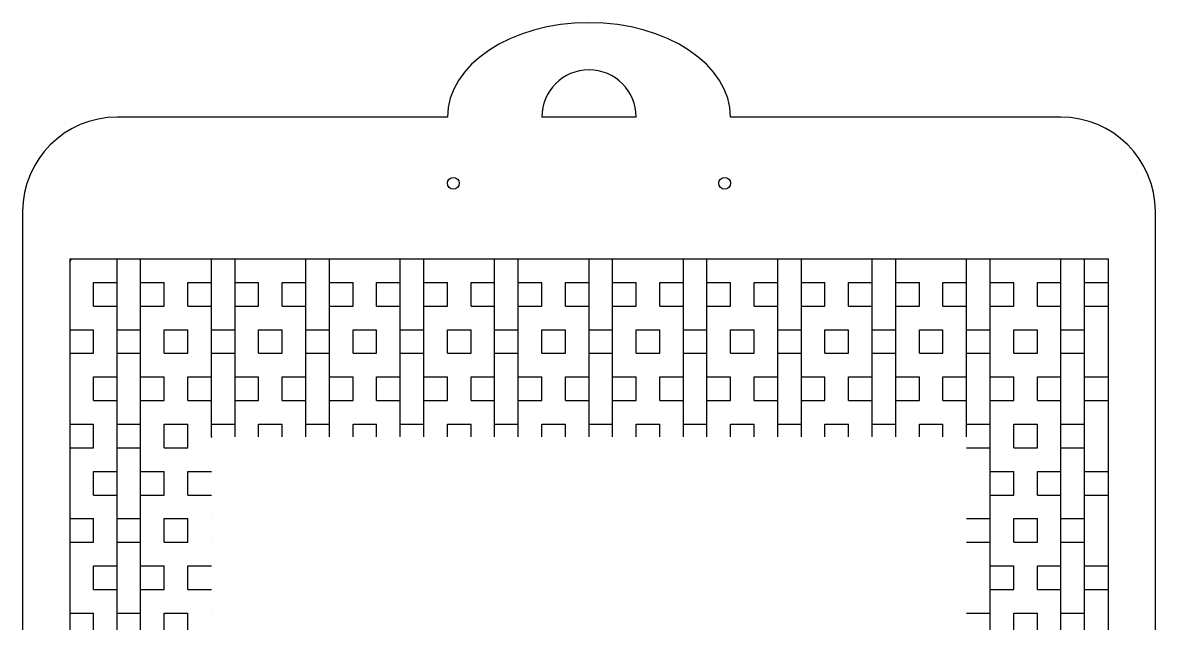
# Model space of a CAD drawing. Header units: inches. Extents: x 0 to 12, y 0 to 19.
# Drawn here: x 0 to 12, y 12.64 to 19 of the extents above; entities that cross this region are included whole.
import ezdxf

# ---------------------------------------------------------------- set-up
doc = ezdxf.new("R2010")
doc.units = ezdxf.units.IN
doc.header["$MEASUREMENT"] = 0
doc.layers.add('cut', color=5, linetype='Continuous')
doc.layers.add('engrave', color=1, linetype='Continuous')

msp = doc.modelspace()

# ---------------------------------------------------------------- linework, layer by layer
at = {"layer": 'cut'}
for p, q in [((4.5, 18), (1, 18)), ((6.5, 18), (5.5, 18)), ((11, 18), (7.5, 18)), ((0, 17), (0, 1)), ((12, 1), (12, 17))]:
    msp.add_line(p, q, dxfattribs=at)
for centre in [(4.563, 17.3), (7.437, 17.3)]:
    msp.add_circle(centre, 0.0625, dxfattribs=at)
for centre, radius, start, end in [((6, 18), 0.5, 0, 180), ((1, 17), 1, 90, 180), ((11, 17), 1, 0, 90)]:
    msp.add_arc(centre, radius, start, end, dxfattribs=at)
msp.add_ellipse((6, 18), major_axis=(-1.5, 0), ratio=0.666667, start_param=3.141593, end_param=6.283185, dxfattribs=at)
at = {"layer": 'engrave', "linetype": 'Continuous'}
msp.add_line((0.5, 16.47), (0.517, 16.5), dxfattribs=at)
at = {"layer": 'engrave'}
for p, q in [((0.5, 16.5), (0.5, 1)), ((0.5, 16.5), (11.5, 16.5)), ((1, 0.5), (1, 16.5)), ((1.25, 0.5), (1.25, 16.5)), ((2, 14.617), (2, 16.5)), ((2.25, 14.617), (2.25, 16.5)), ((3, 14.617), (3, 16.5)), ((3.25, 14.617), (3.25, 16.5)), ((4, 14.617), (4, 16.5)), ((4.25, 14.617), (4.25, 16.5)), ((5, 14.617), (5, 16.5)), ((5.25, 14.617), (5.25, 16.5)), ((6, 14.617), (6, 16.5)), ((6.25, 14.617), (6.25, 16.5)), ((7, 14.617), (7, 16.5)), ((7.25, 14.617), (7.25, 16.5)), ((8, 14.617), (8, 16.5)), ((8.25, 14.617), (8.25, 16.5)), ((9, 14.617), (9, 16.5)), ((9.25, 14.617), (9.25, 16.5)), ((10, 14.617), (10, 16.5)), ((10.25, 0.5), (10.25, 16.5)), ((11, 0.5), (11, 16.5)), ((11.25, 0.75), (11.25, 16.5)), ((11.5, 16.5), (11.5, 1)), ((0.75, 16.25), (1, 16.25)), ((0.75, 16), (0.75, 16.25)), ((1.25, 16.25), (1.5, 16.25)), ((1.5, 16), (1.5, 16.25)), ((1.75, 16.25), (2, 16.25)), ((1.75, 16), (1.75, 16.25)), ((2.25, 16.25), (2.5, 16.25)), ((2.5, 16), (2.5, 16.25)), ((2.75, 16.25), (3, 16.25)), ((2.75, 16), (2.75, 16.25)), ((3.25, 16.25), (3.5, 16.25)), ((3.5, 16), (3.5, 16.25)), ((3.75, 16.25), (4, 16.25)), ((3.75, 16), (3.75, 16.25)), ((4.25, 16.25), (4.5, 16.25)), ((4.5, 16), (4.5, 16.25)), ((4.75, 16.25), (5, 16.25)), ((4.75, 16), (4.75, 16.25)), ((5.25, 16.25), (5.5, 16.25)), ((5.5, 16), (5.5, 16.25)), ((5.75, 16.25), (6, 16.25)), ((5.75, 16), (5.75, 16.25)), ((6.25, 16.25), (6.5, 16.25)), ((6.5, 16), (6.5, 16.25)), ((6.75, 16.25), (7, 16.25)), ((6.75, 16), (6.75, 16.25)), ((7.25, 16.25), (7.5, 16.25)), ((7.5, 16), (7.5, 16.25)), ((7.75, 16.25), (8, 16.25)), ((7.75, 16), (7.75, 16.25)), ((8.25, 16.25), (8.5, 16.25)), ((8.5, 16), (8.5, 16.25)), ((8.75, 16.25), (9, 16.25)), ((8.75, 16), (8.75, 16.25)), ((9.25, 16.25), (9.5, 16.25)), ((9.5, 16), (9.5, 16.25)), ((9.75, 16.25), (10, 16.25)), ((9.75, 16), (9.75, 16.25)), ((10.25, 16.25), (10.5, 16.25)), ((10.5, 16), (10.5, 16.25)), ((10.75, 16.25), (11, 16.25)), ((10.75, 16), (10.75, 16.25)), ((11.25, 16.25), (11.5, 16.25)), ((0.75, 16), (1, 16)), ((1.25, 16), (1.5, 16)), ((1.75, 16), (2, 16)), ((2.25, 16), (2.5, 16)), ((2.75, 16), (3, 16)), ((3.25, 16), (3.5, 16)), ((3.75, 16), (4, 16)), ((4.25, 16), (4.5, 16)), ((4.75, 16), (5, 16)), ((5.25, 16), (5.5, 16)), ((5.75, 16), (6, 16)), ((6.25, 16), (6.5, 16)), ((6.75, 16), (7, 16)), ((7.25, 16), (7.5, 16)), ((7.75, 16), (8, 16)), ((8.25, 16), (8.5, 16)), ((8.75, 16), (9, 16)), ((9.25, 16), (9.5, 16)), ((9.75, 16), (10, 16)), ((10.25, 16), (10.5, 16)), ((10.75, 16), (11, 16)), ((11.25, 16), (11.5, 16)), ((0.5, 15.75), (0.75, 15.75)), ((0.75, 15.5), (0.75, 15.75)), ((1, 15.75), (1.25, 15.75)), ((1.5, 15.75), (1.75, 15.75)), ((1.5, 15.5), (1.5, 15.75)), ((1.75, 15.5), (1.75, 15.75)), ((2, 15.75), (2.25, 15.75)), ((2.5, 15.75), (2.75, 15.75)), ((2.5, 15.5), (2.5, 15.75)), ((2.75, 15.5), (2.75, 15.75)), ((3, 15.75), (3.25, 15.75)), ((3.5, 15.75), (3.75, 15.75)), ((3.5, 15.5), (3.5, 15.75)), ((3.75, 15.5), (3.75, 15.75)), ((4, 15.75), (4.25, 15.75)), ((4.5, 15.75), (4.75, 15.75)), ((4.5, 15.5), (4.5, 15.75)), ((4.75, 15.5), (4.75, 15.75)), ((5, 15.75), (5.25, 15.75)), ((5.5, 15.75), (5.75, 15.75)), ((5.5, 15.5), (5.5, 15.75)), ((5.75, 15.5), (5.75, 15.75)), ((6, 15.75), (6.25, 15.75)), ((6.5, 15.75), (6.75, 15.75)), ((6.5, 15.5), (6.5, 15.75)), ((6.75, 15.5), (6.75, 15.75)), ((7, 15.75), (7.25, 15.75)), ((7.5, 15.75), (7.75, 15.75)), ((7.5, 15.5), (7.5, 15.75)), ((7.75, 15.5), (7.75, 15.75)), ((8, 15.75), (8.25, 15.75)), ((8.5, 15.75), (8.75, 15.75)), ((8.5, 15.5), (8.5, 15.75)), ((8.75, 15.5), (8.75, 15.75)), ((9, 15.75), (9.25, 15.75)), ((9.5, 15.75), (9.75, 15.75)), ((9.5, 15.5), (9.5, 15.75)), ((9.75, 15.5), (9.75, 15.75)), ((10, 15.75), (10.25, 15.75)), ((10.5, 15.75), (10.75, 15.75)), ((10.5, 15.5), (10.5, 15.75)), ((10.75, 15.5), (10.75, 15.75)), ((11, 15.75), (11.25, 15.75)), ((0.5, 15.5), (0.75, 15.5)), ((1, 15.5), (1.25, 15.5)), ((1.5, 15.5), (1.75, 15.5)), ((2, 15.5), (2.25, 15.5)), ((2.5, 15.5), (2.75, 15.5)), ((3, 15.5), (3.25, 15.5)), ((3.5, 15.5), (3.75, 15.5)), ((4, 15.5), (4.25, 15.5)), ((4.5, 15.5), (4.75, 15.5)), ((5, 15.5), (5.25, 15.5)), ((5.5, 15.5), (5.75, 15.5)), ((6, 15.5), (6.25, 15.5)), ((6.5, 15.5), (6.75, 15.5)), ((7, 15.5), (7.25, 15.5)), ((7.5, 15.5), (7.75, 15.5)), ((8, 15.5), (8.25, 15.5)), ((8.5, 15.5), (8.75, 15.5)), ((9, 15.5), (9.25, 15.5)), ((9.5, 15.5), (9.75, 15.5)), ((10, 15.5), (10.25, 15.5)), ((10.5, 15.5), (10.75, 15.5)), ((11, 15.5), (11.25, 15.5)), ((0.75, 15.25), (1, 15.25)), ((0.75, 15), (0.75, 15.25)), ((1.25, 15.25), (1.5, 15.25)), ((1.5, 15), (1.5, 15.25)), ((1.75, 15.25), (2, 15.25)), ((1.75, 15), (1.75, 15.25)), ((2.25, 15.25), (2.5, 15.25)), ((2.5, 15), (2.5, 15.25)), ((2.75, 15.25), (3, 15.25)), ((2.75, 15), (2.75, 15.25)), ((3.25, 15.25), (3.5, 15.25)), ((3.5, 15), (3.5, 15.25)), ((3.75, 15.25), (4, 15.25)), ((3.75, 15), (3.75, 15.25)), ((4.25, 15.25), (4.5, 15.25)), ((4.5, 15), (4.5, 15.25)), ((4.75, 15.25), (5, 15.25)), ((4.75, 15), (4.75, 15.25)), ((5.25, 15.25), (5.5, 15.25)), ((5.5, 15), (5.5, 15.25)), ((5.75, 15.25), (6, 15.25)), ((5.75, 15), (5.75, 15.25)), ((6.25, 15.25), (6.5, 15.25)), ((6.5, 15), (6.5, 15.25)), ((6.75, 15.25), (7, 15.25)), ((6.75, 15), (6.75, 15.25)), ((7.25, 15.25), (7.5, 15.25)), ((7.5, 15), (7.5, 15.25)), ((7.75, 15.25), (8, 15.25)), ((7.75, 15), (7.75, 15.25)), ((8.25, 15.25), (8.5, 15.25)), ((8.5, 15), (8.5, 15.25)), ((8.75, 15.25), (9, 15.25)), ((8.75, 15), (8.75, 15.25)), ((9.25, 15.25), (9.5, 15.25)), ((9.5, 15), (9.5, 15.25)), ((9.75, 15.25), (10, 15.25)), ((9.75, 15), (9.75, 15.25)), ((10.25, 15.25), (10.5, 15.25)), ((10.5, 15), (10.5, 15.25)), ((10.75, 15.25), (11, 15.25)), ((10.75, 15), (10.75, 15.25)), ((11.25, 15.25), (11.5, 15.25)), ((0.75, 15), (1, 15)), ((1.25, 15), (1.5, 15)), ((1.75, 15), (2, 15)), ((2.25, 15), (2.5, 15)), ((2.75, 15), (3, 15)), ((3.25, 15), (3.5, 15)), ((3.75, 15), (4, 15)), ((4.25, 15), (4.5, 15)), ((4.75, 15), (5, 15)), ((5.25, 15), (5.5, 15)), ((5.75, 15), (6, 15)), ((6.25, 15), (6.5, 15)), ((6.75, 15), (7, 15)), ((7.25, 15), (7.5, 15)), ((7.75, 15), (8, 15)), ((8.25, 15), (8.5, 15)), ((8.75, 15), (9, 15)), ((9.25, 15), (9.5, 15)), ((9.75, 15), (10, 15)), ((10.25, 15), (10.5, 15)), ((10.75, 15), (11, 15)), ((11.25, 15), (11.5, 15)), ((0.5, 14.75), (0.75, 14.75)), ((0.75, 14.5), (0.75, 14.75)), ((1, 14.75), (1.25, 14.75)), ((1.5, 14.75), (1.75, 14.75)), ((1.5, 14.5), (1.5, 14.75)), ((1.75, 14.5), (1.75, 14.75)), ((2, 14.75), (2.25, 14.75)), ((2.5, 14.75), (2.75, 14.75)), ((2.5, 14.617), (2.5, 14.75)), ((2.75, 14.617), (2.75, 14.75)), ((3, 14.75), (3.25, 14.75)), ((3.5, 14.75), (3.75, 14.75)), ((3.5, 14.617), (3.5, 14.75)), ((3.75, 14.617), (3.75, 14.75)), ((4, 14.75), (4.25, 14.75)), ((4.5, 14.75), (4.75, 14.75)), ((4.5, 14.617), (4.5, 14.75)), ((4.75, 14.617), (4.75, 14.75)), ((5, 14.75), (5.25, 14.75)), ((5.5, 14.75), (5.75, 14.75)), ((5.5, 14.617), (5.5, 14.75)), ((5.75, 14.617), (5.75, 14.75)), ((6, 14.75), (6.25, 14.75)), ((6.5, 14.75), (6.75, 14.75)), ((6.5, 14.617), (6.5, 14.75)), ((6.75, 14.617), (6.75, 14.75)), ((7, 14.75), (7.25, 14.75)), ((7.5, 14.75), (7.75, 14.75)), ((7.5, 14.617), (7.5, 14.75)), ((7.75, 14.617), (7.75, 14.75)), ((8, 14.75), (8.25, 14.75)), ((8.5, 14.75), (8.75, 14.75)), ((8.5, 14.617), (8.5, 14.75)), ((8.75, 14.617), (8.75, 14.75)), ((9, 14.75), (9.25, 14.75)), ((9.5, 14.75), (9.75, 14.75)), ((9.5, 14.617), (9.5, 14.75)), ((9.75, 14.617), (9.75, 14.75)), ((10, 14.75), (10.25, 14.75)), ((10.5, 14.75), (10.75, 14.75)), ((10.5, 14.5), (10.5, 14.75)), ((10.75, 14.5), (10.75, 14.75)), ((11, 14.75), (11.25, 14.75)), ((0.5, 14.5), (0.75, 14.5)), ((1, 14.5), (1.25, 14.5)), ((1.5, 14.5), (1.75, 14.5)), ((10, 14.5), (10.25, 14.5)), ((10.5, 14.5), (10.75, 14.5)), ((11, 14.5), (11.25, 14.5)), ((0.75, 14.25), (1, 14.25)), ((0.75, 14), (0.75, 14.25)), ((1.25, 14.25), (1.5, 14.25)), ((1.5, 14), (1.5, 14.25)), ((1.75, 14.25), (2, 14.25)), ((1.75, 14), (1.75, 14.25)), ((10.25, 14.25), (10.5, 14.25)), ((10.5, 14), (10.5, 14.25)), ((10.75, 14.25), (11, 14.25)), ((10.75, 14), (10.75, 14.25)), ((11.25, 14.25), (11.5, 14.25)), ((0.75, 14), (1, 14)), ((1.25, 14), (1.5, 14)), ((1.75, 14), (2, 14)), ((10.25, 14), (10.5, 14)), ((10.75, 14), (11, 14)), ((11.25, 14), (11.5, 14)), ((0.5, 13.75), (0.75, 13.75)), ((0.75, 13.5), (0.75, 13.75)), ((1, 13.75), (1.25, 13.75)), ((1.5, 13.75), (1.75, 13.75)), ((1.5, 13.5), (1.5, 13.75)), ((1.75, 13.5), (1.75, 13.75)), ((2, 13.75), (2, 13.75)), ((10, 13.75), (10.25, 13.75)), ((10.5, 13.75), (10.75, 13.75)), ((10.5, 13.5), (10.5, 13.75)), ((10.75, 13.5), (10.75, 13.75)), ((11, 13.75), (11.25, 13.75)), ((0.5, 13.5), (0.75, 13.5)), ((1, 13.5), (1.25, 13.5)), ((1.5, 13.5), (1.75, 13.5)), ((2, 13.5), (2, 13.5)), ((10, 13.5), (10.25, 13.5)), ((10.5, 13.5), (10.75, 13.5)), ((11, 13.5), (11.25, 13.5)), ((0.75, 13.25), (1, 13.25)), ((0.75, 13), (0.75, 13.25)), ((1.25, 13.25), (1.5, 13.25)), ((1.5, 13), (1.5, 13.25)), ((1.75, 13.25), (2, 13.25)), ((1.75, 13), (1.75, 13.25)), ((10.25, 13.25), (10.5, 13.25)), ((10.5, 13), (10.5, 13.25)), ((10.75, 13.25), (11, 13.25)), ((10.75, 13), (10.75, 13.25)), ((11.25, 13.25), (11.5, 13.25)), ((0.75, 13), (1, 13)), ((1.25, 13), (1.5, 13)), ((1.75, 13), (2, 13)), ((10.25, 13), (10.5, 13)), ((10.75, 13), (11, 13)), ((11.25, 13), (11.5, 13)), ((0.5, 12.75), (0.75, 12.75)), ((0.75, 12.5), (0.75, 12.75)), ((1, 12.75), (1.25, 12.75)), ((1.5, 12.75), (1.75, 12.75)), ((1.5, 12.5), (1.5, 12.75)), ((1.75, 12.5), (1.75, 12.75)), ((2, 12.75), (2, 12.75)), ((10, 12.75), (10.25, 12.75)), ((10.5, 12.75), (10.75, 12.75)), ((10.5, 12.5), (10.5, 12.75)), ((10.75, 12.5), (10.75, 12.75)), ((11, 12.75), (11.25, 12.75))]:
    msp.add_line(p, q, dxfattribs=at)
msp.add_point((2, 14.617), dxfattribs=at)

doc.saveas('drawing.dxf')
